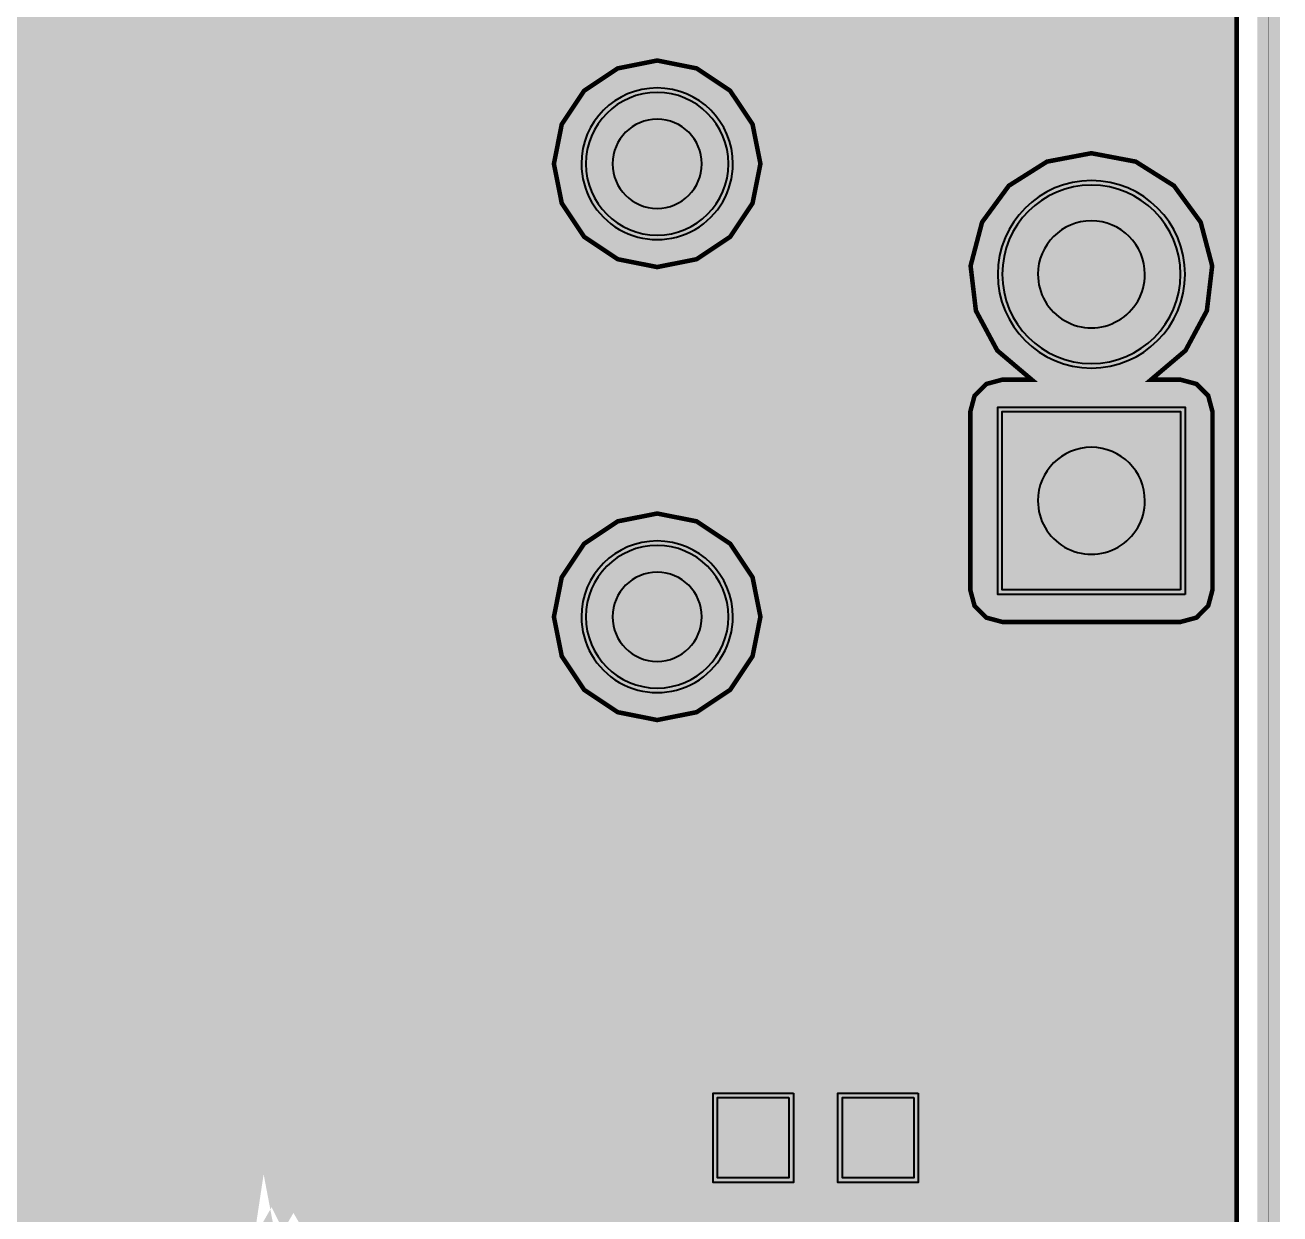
# Model space of a CAD drawing. Header units: millimetres. Extents: x -0.5 to 77.7, y -66.2 to -6.
# Drawn here: x 63.65 to 77.72, y -55.34 to -42.01 of the extents above; entities that cross this region are included whole.
import ezdxf

# ---------------------------------------------------------------- set-up
doc = ezdxf.new("R2010")
doc.units = ezdxf.units.MM
doc.header["$MEASUREMENT"] = 0
for name, color, linetype, true_color in [('Board-Outline-Layer', 7, 'Continuous', 0xff00ff), ('Bottom-Layer', 7, 'Continuous', 0x0000ff), ('Bottom-Paste-Mask-Layer', 7, 'Continuous', 0x800000), ('Bottom-Solder-Mask-Layer', 7, 'Continuous', 0xaa00ff), ('Hole-Layer', 7, 'Continuous', 0x222222), ('Inner1', 7, 'Continuous', 0x999966), ('Multi-Layer', 7, 'Continuous', 0xc0c0c0), ('Top-Layer', 7, 'Continuous', 0xff0000), ('Top-Paste-Mask-Layer', 7, 'Continuous', 0x808080), ('Top-Silkscreen-Layer', 7, 'Continuous', 0xffcc00), ('Top-Solder-Mask-Layer', 7, 'Continuous', 0x800080)]:
    doc.layers.add(name, color=color, linetype=linetype, true_color=true_color)

msp = doc.modelspace()

# ---------------------------------------------------------------- hatches: boundary and pattern name
at = {"layer": 'Bottom-Layer'}
for points in [[(69.93914147828296, -43.56108712217425, 1), (71.53914147828296, -43.56108712217425, 1)], [(74.60958851917704, -44.80062230124461, 1), (76.60958851917704, -44.80062230124461, 1)], [(76.60958851917704, -48.34062738125477), (74.60958851917704, -48.34062738125477), (74.60958851917704, -46.34062738125476), (76.60958851917704, -46.34062738125476)], [(69.93914147828296, -48.64109728219457, 1), (71.53914147828296, -48.64109728219457, 1)]]:
    msp.add_hatch(color=256, dxfattribs=at).paths.add_polyline_path(points)
at = {"layer": 'Bottom-Paste-Mask-Layer'}
for points in [[(69.93914147828296, -43.56108712217425, 1), (71.53914147828296, -43.56108712217425, 1)], [(74.60958851917704, -44.80062230124461, 1), (76.60958851917704, -44.80062230124461, 1)], [(76.60958851917704, -48.34062738125477), (74.60958851917704, -48.34062738125477), (74.60958851917704, -46.34062738125476), (76.60958851917704, -46.34062738125476)], [(69.93914147828296, -48.64109728219457, 1), (71.53914147828296, -48.64109728219457, 1)]]:
    msp.add_hatch(color=256, dxfattribs=at).paths.add_polyline_path(points)
at = {"layer": 'Bottom-Solder-Mask-Layer'}
for points in [[(69.88912877825756, -43.56108712217425, 1), (71.58915417830836, -43.56108712217425, 1)], [(74.55878841757684, -44.80062230124461, 1), (76.66038862077724, -44.80062230124461, 1)], [(76.66038862077724, -48.391427482854965), (74.55878841757684, -48.391427482854965), (74.55878841757684, -46.28982727965456), (76.66038862077724, -46.28982727965456)], [(69.88912877825756, -48.64109728219457, 1), (71.58915417830836, -48.64109728219457, 1)]]:
    msp.add_hatch(color=256, dxfattribs=at).paths.add_polyline_path(points)
at = {"layer": 'Hole-Layer'}
for points in [[(70.23911607823217, -43.56108712217425, 1), (71.23911607823217, -43.56108712217425, 1)], [(75.00958851917704, -44.80062230124461, 1), (76.20958851917703, -44.80062230124461, 1)], [(75.00958851917704, -47.34062738125477, 1), (76.20958851917703, -47.34062738125477, 1)], [(70.23911607823217, -48.64109728219457, 1), (71.23911607823217, -48.64109728219457, 1)]]:
    msp.add_hatch(color=256, dxfattribs=at).paths.add_polyline_path(points)
at = {"layer": 'Inner1'}
for points in [[(77.23901447802896, -6.454152908305818), (77.23901447802896, -65.68199136398273), (-0.022860045720091406, -65.68199136398273), (-0.02286004572008509, -6.454152908305818)], [(70.73914147828296, -42.40294640589282), (70.29594021381463, -42.49110461863387), (69.92021232423212, -42.7421579681234), (69.6691589747426, -43.11788585770591), (69.58100076200154, -43.56108712217425), (69.6691589747426, -44.00428838664259), (69.92021232423212, -44.3800162762251), (70.29594021381463, -44.63106962571462), (70.73914147828296, -44.71922783845568), (71.1823427427513, -44.63106962571462), (71.55807063233381, -44.3800162762251), (71.80912398182333, -44.00428838664259), (71.8972821945644, -43.56108712217425), (71.80912398182333, -43.11788585770591), (71.55807063233381, -42.7421579681234), (71.1823427427513, -42.49110461863388)], [(74.60958851917704, -45.98248666497336), (74.43051816103632, -46.030468422825514), (74.29942956074777, -46.16155702311408), (74.25144780289561, -46.34062738125479), (74.2514478028956, -48.3406273812548), (74.29942956074775, -48.51969773939552), (74.43051816103632, -48.650786339684075), (74.60958851917704, -48.69876809753623), (76.60958851917704, -48.69876809753623), (76.78865887731776, -48.650786339684075), (76.91974747760631, -48.51969773939551), (76.96772923545846, -48.3406273812548), (76.96772923545848, -46.34062738125479), (76.91974747760632, -46.16155702311407), (76.78865887731776, -46.030468422825514), (76.60958851917704, -45.98248666497336), (76.27872440296264, -45.98248666497336), (76.66528233892976, -45.65505589384114), (76.90495802571287, -45.20874488914997), (76.9644045749522, -44.70565040942778), (76.83535098733418, -44.215769690000776), (76.53575292468038, -43.80726149106532), (76.10729447803156, -43.53696293901835), (75.60958851917704, -43.4424815849632), (75.1118825603225, -43.53696293901835), (74.6834241136737, -43.807261491065326), (74.3838260510199, -44.215769690000776), (74.25477246340188, -44.70565040942778), (74.3142190126412, -45.20874488914997), (74.55389469942432, -45.65505589384114), (74.94045263539144, -45.98248666497336)], [(70.73914147828296, -47.48295656591315), (70.29594021381463, -47.5711147786542), (69.92021232423212, -47.82216812814373), (69.6691589747426, -48.19789601772624), (69.58100076200154, -48.64109728219458), (69.6691589747426, -49.084298546662914), (69.92021232423212, -49.46002643624542), (70.29594021381463, -49.711079785734945), (70.73914147828296, -49.79923799847601), (71.1823427427513, -49.71107978573495), (71.55807063233381, -49.46002643624542), (71.80912398182333, -49.084298546662914), (71.8972821945644, -48.64109728219458), (71.80912398182333, -48.19789601772624), (71.55807063233381, -47.82216812814373), (71.1823427427513, -47.5711147786542)]]:
    msp.add_hatch(color=256, dxfattribs=at).paths.add_polyline_path(points)
at = {"layer": 'Multi-Layer'}
for points in [[(69.93914147828296, -43.56108712217425, 1), (71.53914147828296, -43.56108712217425, 1)], [(69.93914147828296, -43.56108712217425, 1), (71.53914147828296, -43.56108712217425, 1)], [(69.93914147828296, -43.56108712217425, 1), (71.53914147828296, -43.56108712217425, 1)], [(74.60958851917704, -44.80062230124461, 1), (76.60958851917704, -44.80062230124461, 1)], [(74.60958851917704, -44.80062230124461, 1), (76.60958851917704, -44.80062230124461, 1)], [(74.60958851917704, -44.80062230124461, 1), (76.60958851917704, -44.80062230124461, 1)], [(76.60958851917704, -48.34062738125477), (74.60958851917704, -48.34062738125477), (74.60958851917704, -46.34062738125476), (76.60958851917704, -46.34062738125476)], [(76.60958851917704, -48.34062738125477), (74.60958851917704, -48.34062738125477), (74.60958851917704, -46.34062738125476), (76.60958851917704, -46.34062738125476)], [(76.60958851917704, -48.34062738125477), (74.60958851917704, -48.34062738125477), (74.60958851917704, -46.34062738125476), (76.60958851917704, -46.34062738125476)], [(69.93914147828296, -48.64109728219457, 1), (71.53914147828296, -48.64109728219457, 1)], [(69.93914147828296, -48.64109728219457, 1), (71.53914147828296, -48.64109728219457, 1)], [(69.93914147828296, -48.64109728219457, 1), (71.53914147828296, -48.64109728219457, 1)]]:
    msp.add_hatch(color=256, dxfattribs=at).paths.add_polyline_path(points)
at = {"layer": 'Top-Layer'}
for points in [[(69.93914147828296, -43.56108712217425, 1), (71.53914147828296, -43.56108712217425, 1)], [(74.60958851917704, -44.80062230124461, 1), (76.60958851917704, -44.80062230124461, 1)], [(76.60958851917704, -48.34062738125477), (74.60958851917704, -48.34062738125477), (74.60958851917704, -46.34062738125476), (76.60958851917704, -46.34062738125476)], [(69.93914147828296, -48.64109728219457, 1), (71.53914147828296, -48.64109728219457, 1)], [(72.21711963423928, -54.03310896621793), (72.21711963423928, -54.93310896621793), (71.41711963423928, -54.93310896621793), (71.41711963423928, -54.03310896621793)], [(73.61717043434086, -54.03310896621793), (73.61717043434086, -54.93310896621793), (72.81717043434088, -54.93310896621793), (72.81717043434088, -54.03310896621793)]]:
    msp.add_hatch(color=256, dxfattribs=at).paths.add_polyline_path(points)
at = {"layer": 'Top-Paste-Mask-Layer'}
for points in [[(69.93914147828296, -43.56108712217425, 1), (71.53914147828296, -43.56108712217425, 1)], [(74.60958851917704, -44.80062230124461, 1), (76.60958851917704, -44.80062230124461, 1)], [(76.60958851917704, -48.34062738125477), (74.60958851917704, -48.34062738125477), (74.60958851917704, -46.34062738125476), (76.60958851917704, -46.34062738125476)], [(69.93914147828296, -48.64109728219457, 1), (71.53914147828296, -48.64109728219457, 1)], [(72.21711963423928, -54.03310896621793), (72.21711963423928, -54.93310896621793), (71.41711963423928, -54.93310896621793), (71.41711963423928, -54.03310896621793)], [(73.61717043434086, -54.03310896621793), (73.61717043434086, -54.93310896621793), (72.81717043434088, -54.93310896621793), (72.81717043434088, -54.03310896621793)]]:
    msp.add_hatch(color=256, dxfattribs=at).paths.add_polyline_path(points)
at = {"layer": 'Top-Solder-Mask-Layer'}
for points in [[(69.88912877825756, -43.56108712217425, 1), (71.58915417830836, -43.56108712217425, 1)], [(74.55878841757684, -44.80062230124461, 1), (76.66038862077724, -44.80062230124461, 1)], [(76.66038862077724, -48.391427482854965), (74.55878841757684, -48.391427482854965), (74.55878841757684, -46.28982727965456), (76.66038862077724, -46.28982727965456)], [(69.88912877825756, -48.64109728219457, 1), (71.58915417830836, -48.64109728219457, 1)], [(72.2679197358395, -53.98230886461773), (72.2679197358395, -54.98390906781814), (71.36631953263907, -54.98390906781814), (71.36631953263907, -53.98230886461773)], [(73.66797053594108, -53.98230886461773), (73.66797053594108, -54.98390906781814), (72.76637033274066, -54.98390906781814), (72.76637033274066, -53.98230886461773)]]:
    msp.add_hatch(color=256, dxfattribs=at).paths.add_polyline_path(points)

# ---------------------------------------------------------------- linework, layer by layer
at = {"layer": 'Board-Outline-Layer', "const_width": 0.25400050800101603}
msp.add_lwpolyline([(-0.38100076200152405, -66.04013208026417), (-0.38100076200152405, -6.096012192024385), (77.5971551943104, -6.096012192024385), (77.5971551943104, -66.04013208026417)], close=True, dxfattribs=at)
at = {"layer": 'Bottom-Layer'}
for points in [[(69.93914147828296, -43.56108712217425, 1), (71.53914147828297, -43.56108712217425, 1)], [(74.60958851917704, -44.80062230124461, 1), (76.60958851917704, -44.80062230124461, 1)], [(69.93914147828296, -48.64109728219457, 1), (71.53914147828297, -48.64109728219457, 1)]]:
    msp.add_lwpolyline(points, format="xyb", close=True, dxfattribs=at)
msp.add_lwpolyline([(76.60958851917704, -48.34062738125477), (74.60958851917704, -48.34062738125477), (74.60958851917704, -46.34062738125476), (76.60958851917704, -46.34062738125476)], close=True, dxfattribs=at)
at = {"layer": 'Bottom-Paste-Mask-Layer'}
for points in [[(69.93914147828296, -43.56108712217425, 1), (71.53914147828297, -43.56108712217425, 1)], [(74.60958851917704, -44.80062230124461, 1), (76.60958851917704, -44.80062230124461, 1)], [(69.93914147828296, -48.64109728219457, 1), (71.53914147828297, -48.64109728219457, 1)]]:
    msp.add_lwpolyline(points, format="xyb", close=True, dxfattribs=at)
msp.add_lwpolyline([(76.60958851917704, -48.34062738125477), (74.60958851917704, -48.34062738125477), (74.60958851917704, -46.34062738125476), (76.60958851917704, -46.34062738125476)], close=True, dxfattribs=at)
at = {"layer": 'Bottom-Solder-Mask-Layer'}
for points in [[(69.88912877825757, -43.56108712158005, 1), (71.58915417830836, -43.56108712295391), (71.58915417830836, -43.56108712276845, 1), (69.88912877825757, -43.56108712139459)], [(69.88912877825757, -48.64109728160037, 1), (71.58915417830836, -48.64109728297423), (71.58915417830836, -48.64109728278877, 1), (69.88912877825757, -48.641097281414915)]]:
    msp.add_lwpolyline(points, format="xyb", dxfattribs=at)
msp.add_lwpolyline([(74.55878841757684, -44.80062230124461, 1), (76.66038862077724, -44.80062230124461, 1)], format="xyb", close=True, dxfattribs=at)
msp.add_lwpolyline([(76.66038862077724, -48.391427482854965), (74.55878841757684, -48.391427482854965), (74.55878841757684, -46.28982727965456), (76.66038862077724, -46.28982727965456)], close=True, dxfattribs=at)
at = {"layer": 'Hole-Layer'}
for points in [[(70.23911607823217, -43.56108712217425, 1), (71.23911607823217, -43.56108712217425, 1)], [(70.23911607823217, -48.64109728219457, 1), (71.23911607823217, -48.64109728219457, 1)]]:
    msp.add_lwpolyline(points, format="xyb", close=True, dxfattribs=at)
for points in [[(75.00958851917704, -44.80062230111789, 1), (76.20958851917703, -44.800622301337995), (76.20958851917703, -44.80062230137133, 1), (75.00958851917704, -44.80062230115122)], [(75.00958851917704, -47.34062738112805, 1), (76.20958851917703, -47.340627381348156), (76.20958851917703, -47.34062738138149, 1), (75.00958851917704, -47.34062738116138)]]:
    msp.add_lwpolyline(points, format="xyb", dxfattribs=at)
at = {"layer": 'Inner1'}
for points, const_width in [([(-0.38100076200152405, -66.04013208026417), (-0.38100076200152405, -6.096012192024385), (77.5971551943104, -6.096012192024385), (77.5971551943104, -66.04013208026417)], 0.005080010160020321), ([(77.23901447802896, -6.454152908305818), (77.23901447802896, -65.68199136398273), (-0.022860045720091406, -65.68199136398273), (-0.02286004572008509, -6.454152908305818)], 0.05080010160020321), ([(70.73914147828296, -42.40294640589282), (70.29594021381463, -42.49110461863387), (69.92021232423212, -42.7421579681234), (69.6691589747426, -43.11788585770591), (69.58100076200154, -43.56108712217425), (69.6691589747426, -44.00428838664259), (69.92021232423212, -44.3800162762251), (70.29594021381463, -44.63106962571462), (70.73914147828296, -44.71922783845568), (71.1823427427513, -44.63106962571462), (71.55807063233381, -44.3800162762251), (71.80912398182333, -44.00428838664259), (71.8972821945644, -43.56108712217425), (71.80912398182333, -43.11788585770591), (71.55807063233381, -42.7421579681234), (71.1823427427513, -42.49110461863388)], 0.05080010160020321), ([(74.60958851917704, -45.98248666497336), (74.43051816103632, -46.030468422825514), (74.29942956074777, -46.16155702311408), (74.25144780289561, -46.34062738125479), (74.2514478028956, -48.3406273812548), (74.29942956074775, -48.51969773939552), (74.43051816103632, -48.650786339684075), (74.60958851917704, -48.69876809753623), (76.60958851917704, -48.69876809753623), (76.78865887731776, -48.650786339684075), (76.91974747760631, -48.51969773939551), (76.96772923545846, -48.3406273812548), (76.96772923545848, -46.34062738125479), (76.91974747760632, -46.16155702311407), (76.78865887731776, -46.030468422825514), (76.60958851917704, -45.98248666497336), (76.27872440296264, -45.98248666497336), (76.66528233892976, -45.65505589384114), (76.90495802571287, -45.20874488914997), (76.9644045749522, -44.70565040942778), (76.83535098733418, -44.215769690000776), (76.53575292468038, -43.80726149106532), (76.10729447803156, -43.53696293901835), (75.60958851917704, -43.4424815849632), (75.1118825603225, -43.53696293901835), (74.6834241136737, -43.807261491065326), (74.3838260510199, -44.215769690000776), (74.25477246340188, -44.70565040942778), (74.3142190126412, -45.20874488914997), (74.55389469942432, -45.65505589384114), (74.94045263539144, -45.98248666497336)], 0.05080010160020321), ([(70.73914147828296, -47.48295656591315), (70.29594021381463, -47.5711147786542), (69.92021232423212, -47.82216812814373), (69.6691589747426, -48.19789601772624), (69.58100076200154, -48.64109728219458), (69.6691589747426, -49.084298546662914), (69.92021232423212, -49.46002643624542), (70.29594021381463, -49.711079785734945), (70.73914147828296, -49.79923799847601), (71.1823427427513, -49.71107978573495), (71.55807063233381, -49.46002643624542), (71.80912398182333, -49.084298546662914), (71.8972821945644, -48.64109728219458), (71.80912398182333, -48.19789601772624), (71.55807063233381, -47.82216812814373), (71.1823427427513, -47.5711147786542)], 0.05080010160020321)]:
    msp.add_lwpolyline(points, close=True, dxfattribs=dict(at, const_width=const_width))
at = {"layer": 'Multi-Layer'}
for points in [[(69.93914147828296, -43.56108712217425, 1), (71.53914147828297, -43.56108712217425, 1)], [(69.93914147828296, -43.56108712217425, 1), (71.53914147828297, -43.56108712217425, 1)], [(69.93914147828296, -43.56108712217425, 1), (71.53914147828297, -43.56108712217425, 1)], [(74.60958851917704, -44.80062230124461, 1), (76.60958851917704, -44.80062230124461, 1)], [(74.60958851917704, -44.80062230124461, 1), (76.60958851917704, -44.80062230124461, 1)], [(74.60958851917704, -44.80062230124461, 1), (76.60958851917704, -44.80062230124461, 1)], [(69.93914147828296, -48.64109728219457, 1), (71.53914147828297, -48.64109728219457, 1)], [(69.93914147828296, -48.64109728219457, 1), (71.53914147828297, -48.64109728219457, 1)], [(69.93914147828296, -48.64109728219457, 1), (71.53914147828297, -48.64109728219457, 1)]]:
    msp.add_lwpolyline(points, format="xyb", close=True, dxfattribs=at)
msp.add_lwpolyline([(76.60958851917704, -48.34062738125477), (74.60958851917704, -48.34062738125477), (74.60958851917704, -46.34062738125476), (76.60958851917704, -46.34062738125476)], close=True, dxfattribs=at)
msp.add_lwpolyline([(76.60958851917704, -48.34062738125477), (74.60958851917704, -48.34062738125477), (74.60958851917704, -46.34062738125476), (76.60958851917704, -46.34062738125476)], close=True, dxfattribs=at)
msp.add_lwpolyline([(76.60958851917704, -48.34062738125477), (74.60958851917704, -48.34062738125477), (74.60958851917704, -46.34062738125476), (76.60958851917704, -46.34062738125476)], close=True, dxfattribs=at)
at = {"layer": 'Top-Layer'}
for points in [[(69.93914147828296, -43.56108712217425, 1), (71.53914147828297, -43.56108712217425, 1)], [(74.60958851917704, -44.80062230124461, 1), (76.60958851917704, -44.80062230124461, 1)], [(69.93914147828296, -48.64109728219457, 1), (71.53914147828297, -48.64109728219457, 1)]]:
    msp.add_lwpolyline(points, format="xyb", close=True, dxfattribs=at)
for points, const_width in [([(70.73914147828296, -43.56108712217425), (74.37005334010668, -43.56108712217425)], 0.7000025400050801), ([(74.37005334010668, -43.56108712217425), (75.60958851917704, -44.80062230124461)], 0.7000025400050801), ([(70.73914147828296, -43.56108712217425), (68.32613665227332, -45.974091948183904)], 0.4), ([(68.32613665227332, -45.974091948183904), (55.11811023622048, -59.182118364236736)], 0.4), ([(68.32613665227332, -45.974091948183904), (68.32613665227332, -52.3241046482093)], 0.25400050800101603), ([(74.30911861823725, -48.64109728219457), (75.60958851917704, -47.34062738125477)], 0.7000025400050801), ([(75.60958851917704, -52.09069088138177), (75.60958851917704, -47.34062738125477)], 0.25400050800101603), ([(70.73914147828296, -48.64109728219457), (74.30911861823725, -48.64109728219457)], 0.7000025400050801), ([(73.21717043434087, -54.48310896621794), (75.60958851917704, -52.09069088138177)], 0.25400050800101603), ([(75.60958851917704, -53.85812801625604), (75.60958851917704, -52.09069088138177)], 0.25400050800101603), ([(68.32613665227332, -52.3241046482093), (70.48514097028195, -54.48310896621794)], 0.25400050800101603), ([(68.32613665227332, -53.721107442214894), (68.32613665227332, -52.3241046482093)], 0.25400050800101603), ([(70.79744729489461, -56.192418084836184), (68.32613665227332, -53.721107442214894)], 0.25400050800101603), ([(73.2752984505969, -56.192418084836184), (75.60958851917704, -53.85812801625604)], 0.25400050800101603), ([(70.48514097028195, -54.48310896621794), (71.81711963423929, -54.48310896621794)], 0.25400050800101603)]:
    msp.add_lwpolyline(points, dxfattribs=dict(at, const_width=const_width))
for points in [[(76.60958851917704, -48.34062738125477), (74.60958851917704, -48.34062738125477), (74.60958851917704, -46.34062738125476), (76.60958851917704, -46.34062738125476)], [(72.21711963423928, -54.03310896621793), (72.21711963423928, -54.93310896621793), (71.41711963423928, -54.93310896621793), (71.41711963423928, -54.03310896621793)], [(73.61717043434086, -54.03310896621793), (73.61717043434086, -54.93310896621793), (72.81717043434088, -54.93310896621793), (72.81717043434088, -54.03310896621793)]]:
    msp.add_lwpolyline(points, close=True, dxfattribs=at)
at = {"layer": 'Top-Paste-Mask-Layer'}
for points in [[(69.93914147828296, -43.56108712217425, 1), (71.53914147828297, -43.56108712217425, 1)], [(74.60958851917704, -44.80062230124461, 1), (76.60958851917704, -44.80062230124461, 1)], [(69.93914147828296, -48.64109728219457, 1), (71.53914147828297, -48.64109728219457, 1)]]:
    msp.add_lwpolyline(points, format="xyb", close=True, dxfattribs=at)
for points in [[(76.60958851917704, -48.34062738125477), (74.60958851917704, -48.34062738125477), (74.60958851917704, -46.34062738125476), (76.60958851917704, -46.34062738125476)], [(72.21711963423928, -54.03310896621793), (72.21711963423928, -54.93310896621793), (71.41711963423928, -54.93310896621793), (71.41711963423928, -54.03310896621793)], [(73.61717043434086, -54.03310896621793), (73.61717043434086, -54.93310896621793), (72.81717043434088, -54.93310896621793), (72.81717043434088, -54.03310896621793)]]:
    msp.add_lwpolyline(points, close=True, dxfattribs=at)
at = {"layer": 'Top-Silkscreen-Layer'}
for points, const_width in [([(64.43909067818136, -53.36111252222505), (64.43909067818136, -33.86106172212345)], 0.25400050800101603), ([(64.43909067818136, -53.36111252222505), (64.43909067818136, -33.86106172212345)], 0.25400050800101603), ([(71.43911607823217, -39.23731267462536), (71.43911607823217, -42.80485140970282)], 0.25400050800101603), ([(71.43911607823217, -39.23731267462536), (71.43911607823217, -42.80485140970282)], 0.25400050800101603), ([(74.33958597917196, -43.53061976123953), (76.87959105918212, -43.53061976123953)], 0.20320040640081283), ([(74.33958597917196, -43.53061976123953), (76.87959105918212, -43.53061976123953)], 0.20320040640081283), ([(74.33958597917196, -43.53061976123953), (74.33958597917196, -46.70562611125223)], 0.20299974599949203), ([(74.33958597917196, -43.53061976123953), (74.33958597917196, -46.70562611125223)], 0.20299974599949203), ([(76.87959105918212, -43.53061976123953), (76.87959105918212, -48.61062992125985)], 0.20320040640081283), ([(76.87959105918212, -43.53061976123953), (76.87959105918212, -48.61062992125985)], 0.20320040640081283), ([(71.43911607823217, -44.31732283464568), (71.43911607823217, -47.88486156972314)], 0.25400050800101603), ([(71.43911607823217, -44.31732283464568), (71.43911607823217, -47.88486156972314)], 0.25400050800101603), ([(74.33958597917196, -48.61062992125985), (74.33958597917196, -46.70562611125223)], 0.20320040640081283), ([(74.33958597917196, -48.61062992125985), (74.33958597917196, -46.70562611125223)], 0.20320040640081283), ([(76.87959105918212, -48.61062992125985), (74.33958597917196, -48.61062992125985)], 0.20320040640081283), ([(76.87959105918212, -48.61062992125985), (74.33958597917196, -48.61062992125985)], 0.20320040640081283), ([(71.43911607823217, -49.397332994666), (71.43911607823217, -53.36111252222505)], 0.25400050800101603), ([(71.43911607823217, -49.397332994666), (71.43911607823217, -53.36111252222505)], 0.25400050800101603), ([(71.43911607823217, -53.36111252222505), (64.43909067818136, -53.36111252222505)], 0.25400050800101603), ([(71.43911607823217, -53.36111252222505), (64.43909067818136, -53.36111252222505)], 0.25400050800101603), ([(72.23688087376175, -53.7730759461519), (71.43690627381255, -53.7730759461519)], 0.25400050800101603), ([(72.23688087376175, -53.7730759461519), (71.43690627381255, -53.7730759461519)], 0.25400050800101603), ([(72.797332994666, -53.7735331470663), (73.59730759461519, -53.7735331470663)], 0.25400050800101603), ([(72.797332994666, -53.7735331470663), (73.59730759461519, -53.7735331470663)], 0.25400050800101603), ([(71.12712725425452, -54.88288036576074), (71.12712725425452, -54.08285496570994)], 0.25400050800101603), ([(71.12712725425452, -54.88288036576074), (71.12712725425452, -54.08285496570994)], 0.25400050800101603), ([(73.90706121412244, -54.083362966725936), (73.90706121412244, -54.88341376682754)], 0.25400050800101603), ([(73.90706121412244, -54.083362966725936), (73.90706121412244, -54.88341376682754)], 0.25400050800101603), ([(66.33229580337924, -55.60947735921643), (66.33969062662781, -55.64832915418392), (66.3447007287696, -55.615086313192954)], 0.25400050800101603), ([(72.23688087376175, -55.192735585471176), (71.43690627381255, -55.192735585471176)], 0.25400050800101603), ([(72.23688087376175, -55.192735585471176), (71.43690627381255, -55.192735585471176)], 0.25400050800101603), ([(72.797332994666, -55.19321818643638), (73.59730759461519, -55.19321818643638)], 0.25400050800101603), ([(72.797332994666, -55.19321818643638), (73.59730759461519, -55.19321818643638)], 0.25400050800101603), ([(65.70348891641557, -55.622301738618646), (65.7005838072822, -55.61445629279513), (65.69897732412508, -55.61887449210671)], 0.25400050800101603), ([(66.41334506647385, -55.520523635221124), (66.40723480466028, -55.53120336718216), (66.4020371753017, -55.52075888580446)], 0.25400050800101603), ([(66.65678821112414, -55.57434284572664), (66.65957767847382, -55.579110698302486), (66.66245622125147, -55.57417849257938)], 0.25400050800101603)]:
    msp.add_lwpolyline(points, dxfattribs=dict(at, const_width=const_width))
at = {"layer": 'Top-Silkscreen-Layer', "const_width": 0.25400050800101603}
for points in [[(71.12712725425452, -54.08290576581154, -0.414), (71.43695707391416, -53.7730759461519)], [(71.12712725425452, -54.08290576581154, -0.414), (71.43695707391416, -53.7730759461519)], [(73.5972567945136, -53.7735331470663, -0.414), (73.90706121412244, -54.083362966725936)], [(73.5972567945136, -53.7735331470663, -0.414), (73.90706121412244, -54.083362966725936)], [(71.43695707391416, -55.192735585471176, -0.414), (71.12712725425453, -54.88288036576074)], [(71.43695707391416, -55.192735585471176, -0.414), (71.12712725425453, -54.88288036576074)], [(73.90706121412244, -54.883337566675145, -0.414), (73.59725679451358, -55.19321818643638)], [(73.90706121412244, -54.883337566675145, -0.414), (73.59725679451358, -55.19321818643638)]]:
    msp.add_lwpolyline(points, format="xyb", dxfattribs=at)
at = {"layer": 'Top-Solder-Mask-Layer'}
for points in [[(69.88912877825757, -43.56108712158005, 1), (71.58915417830836, -43.56108712295391), (71.58915417830836, -43.56108712276845, 1), (69.88912877825757, -43.56108712139459)], [(69.88912877825757, -48.64109728160037, 1), (71.58915417830836, -48.64109728297423), (71.58915417830836, -48.64109728278877, 1), (69.88912877825757, -48.641097281414915)]]:
    msp.add_lwpolyline(points, format="xyb", dxfattribs=at)
msp.add_lwpolyline([(74.55878841757684, -44.80062230124461, 1), (76.66038862077724, -44.80062230124461, 1)], format="xyb", close=True, dxfattribs=at)
for points in [[(76.66038862077724, -48.391427482854965), (74.55878841757684, -48.391427482854965), (74.55878841757684, -46.28982727965456), (76.66038862077724, -46.28982727965456)], [(72.2679197358395, -53.98230886461773), (72.2679197358395, -54.98390906781814), (71.36631953263907, -54.98390906781814), (71.36631953263907, -53.98230886461773)], [(73.66797053594108, -53.98230886461773), (73.66797053594108, -54.98390906781814), (72.76637033274066, -54.98390906781814), (72.76637033274066, -53.98230886461773)]]:
    msp.add_lwpolyline(points, close=True, dxfattribs=at)

doc.saveas('drawing.dxf')
